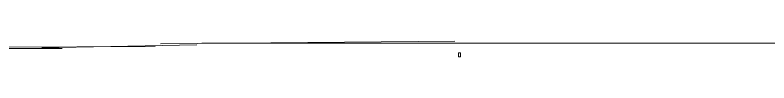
# Model space of a CAD drawing. Extents: x 10 to 1971, y 11 to 1392.
# Drawn here: x 540.2 to 905.3, y 1354 to 1361.7 of the extents above; entities that cross this region are included whole.
import ezdxf

# ---------------------------------------------------------------- set-up
doc = ezdxf.new("R2010")
doc.units = 0
doc.layers.add('TRACE_STRAIGHT', color=5, linetype='Continuous', lineweight=0)
doc.layers.add('TRACE_TEXT_SYMBOL', color=6, linetype='Continuous', lineweight=0)

msp = doc.modelspace()

# ---------------------------------------------------------------- linework, layer by layer
at = {"layer": 'TRACE_STRAIGHT', "color": 5}
for p, q in [((145.61, 1357.06), (608.12, 1359.05)), ((553.16, 1358.45), (628.18, 1359.92)), ((610.6, 1360.41), (753.11, 1361.68)), ((630.62, 1360.73), (963.12, 1360.66)), ((424, 1358), (563, 1358))]:
    msp.add_line(p, q, dxfattribs=at)
at = {"layer": 'TRACE_TEXT_SYMBOL', "color": 6}
msp.add_lwpolyline([(755, 1356), (756, 1356), (756, 1354), (755, 1354)], close=True, dxfattribs=at)

doc.saveas('drawing.dxf')
